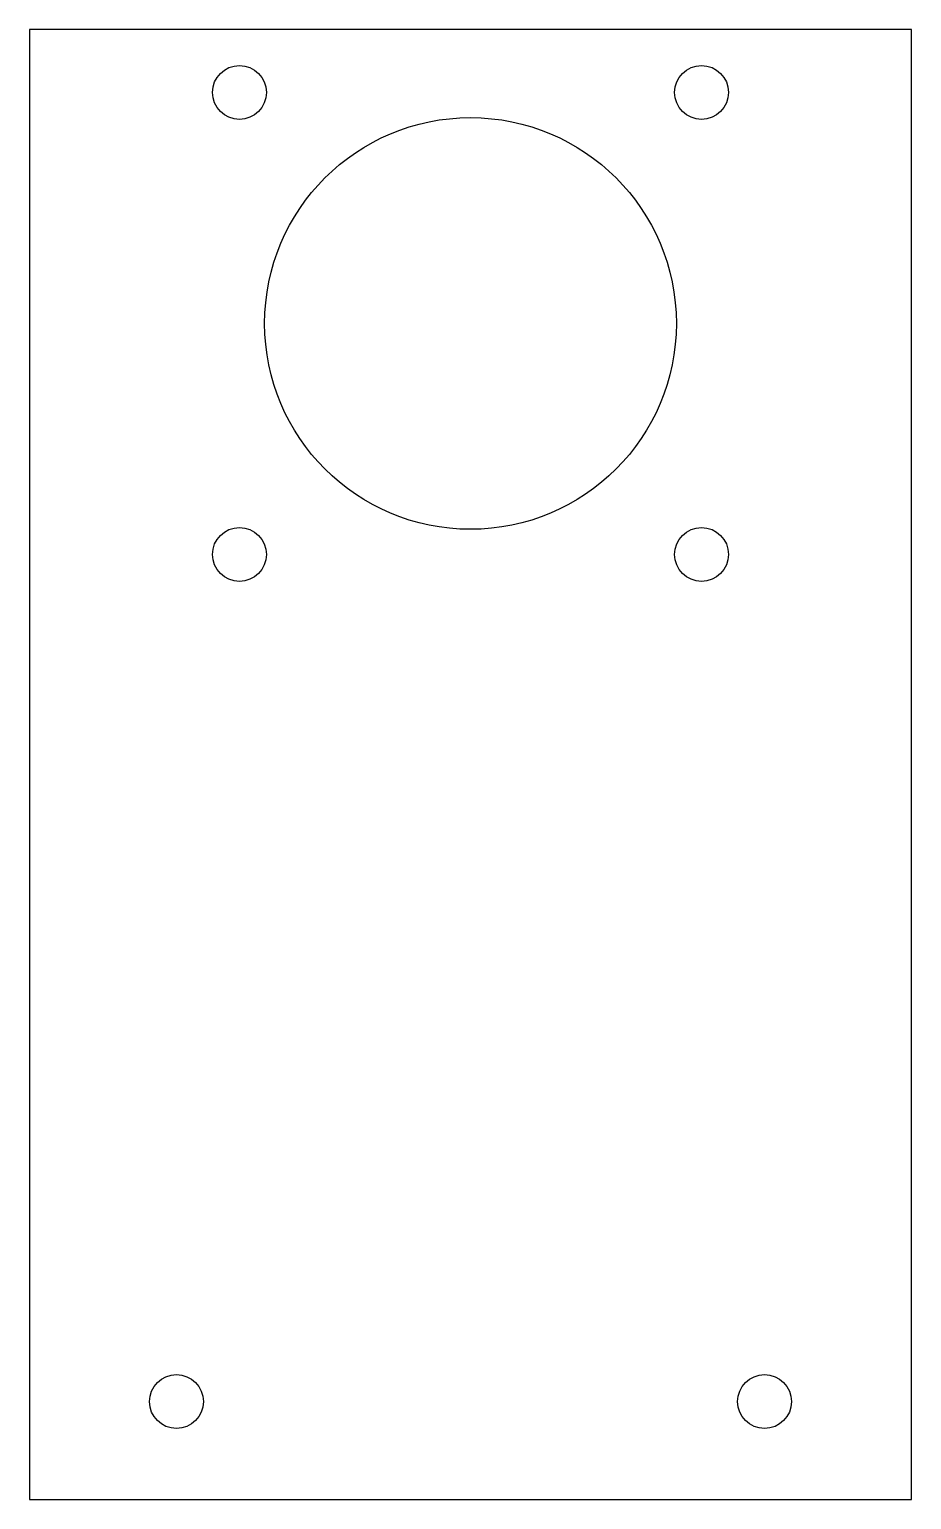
# Model space of a CAD drawing. Header units: metres. Extents: x -45 to 45, y -75 to 75.
import ezdxf

# ---------------------------------------------------------------- set-up
doc = ezdxf.new("R2010")
doc.units = ezdxf.units.M

msp = doc.modelspace()

# ---------------------------------------------------------------- linework, layer by layer
at = {"layer": 'CUT'}
msp.add_lwpolyline([(-45, -75), (45, -75), (45, 75), (-45, 75)], close=True, dxfattribs=at)
for centre, radius in [((-23.57, 68.57), 2.75), ((23.57, 68.57), 2.75), ((0, 45), 21), ((-23.57, 21.43), 2.75), ((23.57, 21.43), 2.75), ((-30, -65), 2.75), ((30, -65), 2.75)]:
    msp.add_circle(centre, radius, dxfattribs=at)

doc.saveas('drawing.dxf')
